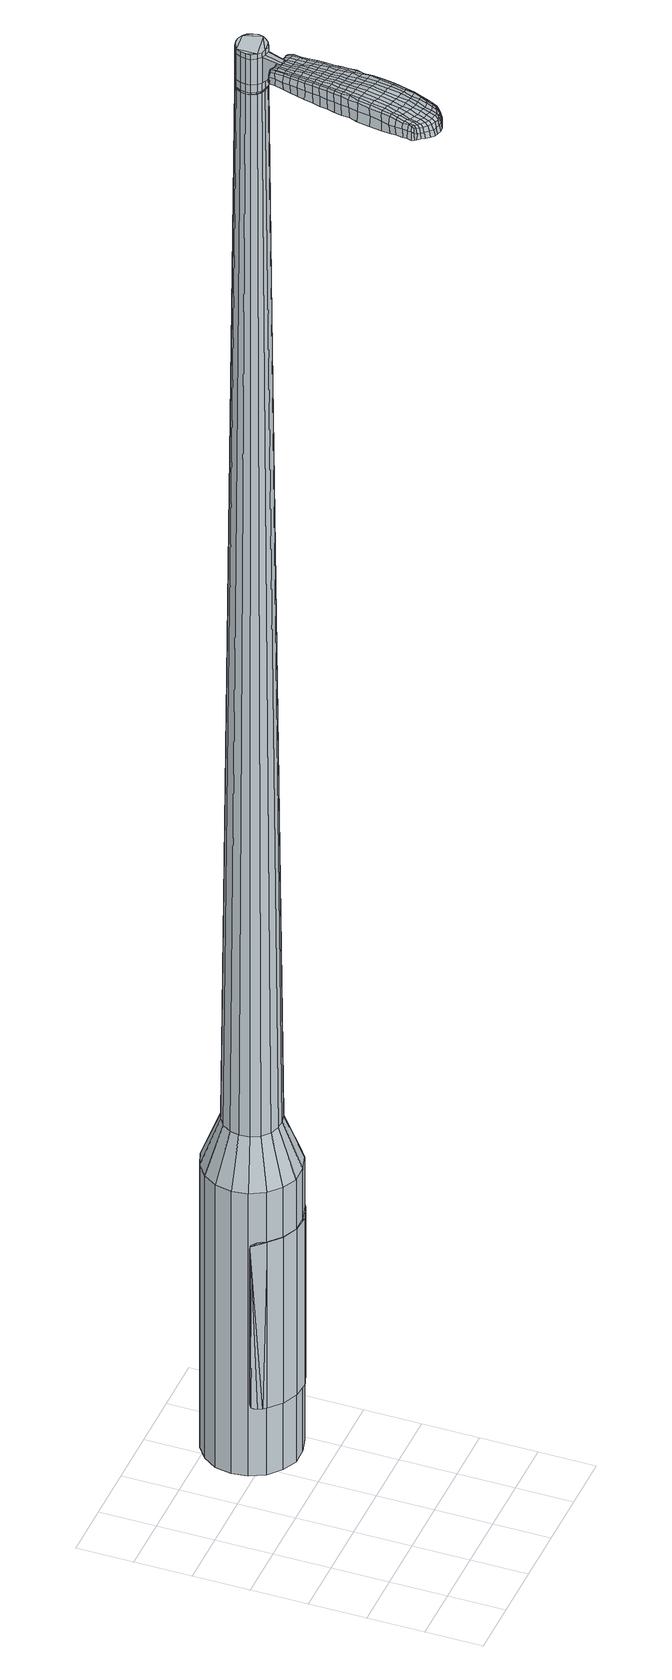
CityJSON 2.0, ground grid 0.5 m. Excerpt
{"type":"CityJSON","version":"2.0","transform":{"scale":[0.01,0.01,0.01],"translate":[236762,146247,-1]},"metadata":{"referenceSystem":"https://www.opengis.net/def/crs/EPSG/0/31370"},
"CityObjects":{
"object1":{"type":"GenericCityObject","attributes":{"cluster":609,"mean_distance_to_centroid":0.396,"new_centroid_x":236763.26,"new_centroid_y":146249.2,"mean_distance_to_camera":9.37,"H1":30.02,"H2":30.13,"Z_final":112.82,"cluster2":-1,"proj_x":236756.02,"proj_y":146247.6,"id_line":84737,"bearing_l":347.55,"distance":7.41,"orientation":"right","G_obj":257.55},"geometry":[{"type":"MultiSurface","lod":"2","boundaries":[[[0,1,2,3]],[[1,4,5,2]],[[4,6,7,5]],[[6,8,9,7]],[[8,10,11,9]],[[10,12,13,11]],[[12,14,15,13]],[[14,16,17,15]],[[16,18,19,17]],[[18,20,21,19]],[[20,22,23,21]],[[22,24,25,23]],[[24,26,27,25]],[[26,28,29,27]],[[28,30,31,29]],[[30,32,33,31]],[[32,34,35,33]],[[34,0,3,35]],[[36,37,38,39]],[[38,40,41,42]],[[41,43,42]],[[42,44,45,46]],[[45,47,46]],[[46,48,49,50]],[[49,51,50]],[[42,46,50,38]],[[50,52,39,38]],[[53,36,39]],[[2,5,7,35]],[[7,9,11,15]],[[11,13,15]],[[15,17,19,23]],[[19,21,23]],[[23,25,27,31]],[[27,29,31]],[[15,23,31,7]],[[31,33,35,7]],[[3,2,35]],[[1,0,54,55]],[[0,34,56,54]],[[34,32,57,56]],[[32,30,58,57]],[[30,28,59,58]],[[28,26,60,59]],[[26,24,61,60]],[[24,22,62,61]],[[22,20,63,62]],[[20,18,64,63]],[[18,16,65,64]],[[16,14,66,65]],[[14,12,67,66]],[[12,10,68,67]],[[10,8,69,68]],[[8,6,70,69]],[[6,4,71,70]],[[4,1,55,71]],[[55,54,72,73]],[[54,56,74,72]],[[56,57,75,74]],[[57,58,76,75]],[[58,59,77,76]],[[59,60,78,77]],[[60,61,79,78]],[[61,62,80,79]],[[62,63,81,80]],[[63,64,82,81]],[[64,65,83,82]],[[65,66,84,83]],[[66,67,85,84]],[[67,68,86,85]],[[68,69,87,86]],[[69,70,88,87]],[[70,71,89,88]],[[71,55,73,89]],[[90,91,92,93]],[[94,95,91,90]],[[96,97,95,94]],[[76,98,97,96]],[[99,100,98,76]],[[101,102,100,99]],[[79,103,102,101]],[[104,105,103,79]],[[106,107,105,104]],[[108,109,107,106]],[[110,111,109,108]],[[112,113,111,110]],[[114,115,113,112]],[[86,116,115,114]],[[87,117,116,86]],[[118,119,117,87]],[[120,121,119,118]],[[93,92,121,120]],[[122,123,124,125]],[[126,122,125,127]],[[128,126,127,129]],[[130,128,129,131]],[[132,130,131,133]],[[134,132,133,135]],[[136,134,135,137]],[[138,136,137,139]],[[140,138,139,141]],[[142,140,141,143]],[[144,142,143,145]],[[146,144,145,147]],[[148,146,147,149]],[[150,148,149,151]],[[152,150,151,153]],[[154,152,153,155]],[[73,72,90,93]],[[72,74,94,90]],[[74,75,96,94]],[[75,76,96]],[[77,99,76]],[[77,78,101,99]],[[78,79,101]],[[80,104,79]],[[80,81,106,104]],[[81,82,108,106]],[[82,83,110,108]],[[83,84,112,110]],[[84,85,114,112]],[[85,86,114]],[[88,118,87]],[[88,89,120,118]],[[89,73,93,120]],[[156,157,92,91]],[[157,158,121,92]],[[158,159,119,121]],[[159,117,119]],[[160,115,116]],[[160,161,113,115]],[[161,162,111,113]],[[162,163,109,111]],[[163,164,107,109]],[[164,165,105,107]],[[165,103,105]],[[166,102,103]],[[166,167,100,102]],[[167,98,100]],[[168,97,98]],[[168,169,95,97]],[[169,156,91,95]],[[39,52,154,170]],[[157,156,171,155]],[[53,39,170,123]],[[156,169,124,171]],[[36,53,123,122]],[[169,168,125,124]],[[37,36,122,126]],[[168,98,127,125]],[[38,37,126,128]],[[98,167,129,127]],[[40,38,128,130]],[[167,166,131,129]],[[41,40,130,132]],[[166,103,133,131]],[[43,41,132,134]],[[103,165,135,133]],[[42,43,134,136]],[[165,164,137,135]],[[44,42,136,138]],[[164,163,139,137]],[[45,44,138,140]],[[163,162,141,139]],[[47,45,140,142]],[[162,161,143,141]],[[46,47,142,144]],[[161,160,145,143]],[[48,46,144,146]],[[160,116,147,145]],[[49,48,146,148]],[[116,117,149,147]],[[51,49,148,150]],[[117,159,151,149]],[[50,51,150,152]],[[159,158,153,151]],[[52,50,152,154]],[[158,157,155,153]],[[154,155,172,173]],[[155,171,174,172]],[[171,124,175,174]],[[124,123,176,175]],[[123,170,177,176]],[[170,154,173,177]],[[178,179,180,181]],[[182,178,181,183]],[[178,182,184,185]],[[179,178,185,186]],[[187,188,189,190]],[[191,187,190,192]],[[187,191,193,194]],[[188,187,194,195]],[[196,197,198,199]],[[200,196,199,201]],[[196,200,202,203]],[[197,196,203,204]],[[205,206,207,208]],[[209,205,208,210]],[[205,209,211,212]],[[206,205,212,213]],[[214,215,216,217]],[[218,214,217,219]],[[214,218,220,221]],[[215,214,221,222]],[[223,224,225,226]],[[227,223,226,228]],[[223,227,229,230]],[[224,223,230,231]],[[232,233,234,235]],[[224,232,235,225]],[[232,224,231,236]],[[233,232,236,237]],[[238,239,240,241]],[[233,238,241,234]],[[238,233,237,242]],[[239,238,242,243]],[[244,182,183,245]],[[239,244,245,240]],[[244,239,243,246]],[[182,244,246,184]],[[247,248,249,250]],[[251,247,250,252]],[[247,251,253,254]],[[248,247,254,255]],[[256,257,258,259]],[[248,256,259,249]],[[256,248,255,260]],[[257,256,260,261]],[[262,263,264,265]],[[257,262,265,258]],[[262,257,261,266]],[[263,262,266,267]],[[268,269,270,271]],[[263,268,271,264]],[[268,263,267,272]],[[269,268,272,273]],[[274,179,186,275]],[[269,274,275,270]],[[274,269,273,276]],[[179,274,276,180]],[[277,278,279,280]],[[281,277,280,282]],[[277,281,283,284]],[[278,277,284,285]],[[286,287,288,289]],[[278,286,289,279]],[[286,278,285,290]],[[287,286,290,291]],[[292,293,294,295]],[[287,292,295,288]],[[292,287,291,296]],[[293,292,296,297]],[[298,191,192,299]],[[293,298,299,294]],[[298,293,297,300]],[[191,298,300,193]],[[301,302,303,304]],[[305,301,304,306]],[[301,305,307,308]],[[302,301,308,309]],[[310,311,312,313]],[[302,310,313,303]],[[310,302,309,314]],[[311,310,314,315]],[[316,317,318,319]],[[311,316,319,312]],[[316,311,315,320]],[[317,316,320,321]],[[322,323,324,325]],[[317,322,325,318]],[[322,317,321,326]],[[323,322,326,327]],[[328,188,195,329]],[[323,328,329,324]],[[328,323,327,330]],[[188,328,330,189]],[[331,217,216,332]],[[333,331,332,334]],[[331,333,335,336]],[[217,331,336,219]],[[337,333,334,338]],[[339,337,338,340]],[[337,339,341,342]],[[333,337,342,335]],[[343,339,340,344]],[[345,343,344,346]],[[343,345,347,348]],[[339,343,348,341]],[[349,345,346,350]],[[351,349,350,352]],[[349,351,353,354]],[[345,349,354,347]],[[355,351,352,356]],[[206,355,356,207]],[[355,206,213,357]],[[351,355,357,353]],[[358,359,204,203]],[[360,358,203,202]],[[358,360,361,362]],[[359,358,362,363]],[[364,365,363,362]],[[366,364,362,361]],[[364,366,367,368]],[[365,364,368,369]],[[370,371,369,368]],[[372,370,368,367]],[[370,372,373,374]],[[371,370,374,375]],[[376,377,375,374]],[[378,376,374,373]],[[376,378,211,209]],[[377,376,209,210]],[[379,380,381,382]],[[281,379,382,283]],[[379,281,282,383]],[[380,379,383,384]],[[385,200,201,386]],[[380,385,386,381]],[[385,380,384,387]],[[200,385,387,202]],[[388,389,390,391]],[[227,388,391,229]],[[388,227,228,392]],[[389,388,392,393]],[[394,395,396,397]],[[389,394,397,390]],[[394,389,393,398]],[[395,394,398,399]],[[400,197,204,401]],[[395,400,401,396]],[[400,395,399,402]],[[197,400,402,198]],[[403,404,405,406]],[[185,403,406,186]],[[403,185,184,407]],[[404,403,407,408]],[[409,410,411,412]],[[404,409,412,405]],[[409,404,408,413]],[[410,409,413,414]],[[415,208,207,416]],[[410,415,416,411]],[[415,410,414,417]],[[208,415,417,210]],[[418,419,420,421]],[[190,418,421,192]],[[418,190,189,422]],[[419,418,422,423]],[[424,212,211,425]],[[419,424,425,420]],[[424,419,423,426]],[[212,424,426,213]],[[427,428,429,430]],[[305,427,430,307]],[[427,305,306,431]],[[428,427,431,432]],[[433,218,219,434]],[[428,433,434,429]],[[433,428,432,435]],[[218,433,435,220]],[[436,437,438,439]],[[251,436,439,253]],[[436,251,252,440]],[[437,436,440,441]],[[442,443,444,445]],[[437,442,445,438]],[[442,437,441,446]],[[443,442,446,447]],[[448,215,222,449]],[[443,448,449,444]],[[448,443,447,450]],[[215,448,450,216]],[[451,452,441,440]],[[250,451,440,252]],[[451,250,249,453]],[[452,451,453,454]],[[455,456,447,446]],[[452,455,446,441]],[[455,452,454,457]],[[456,455,457,458]],[[459,332,216,450]],[[456,459,450,447]],[[459,456,458,460]],[[332,459,460,334]],[[461,462,463,464]],[[308,461,464,309]],[[461,308,307,430]],[[462,461,430,429]],[[465,336,335,466]],[[462,465,466,463]],[[465,462,429,434]],[[336,465,434,219]],[[467,468,454,453]],[[259,467,453,249]],[[467,259,258,469]],[[468,467,469,470]],[[471,472,458,457]],[[468,471,457,454]],[[471,468,470,473]],[[472,471,473,474]],[[475,338,334,460]],[[472,475,460,458]],[[475,472,474,476]],[[338,475,476,340]],[[477,478,479,480]],[[314,477,480,315]],[[477,314,309,464]],[[478,477,464,463]],[[481,342,341,482]],[[478,481,482,479]],[[481,478,463,466]],[[342,481,466,335]],[[483,484,470,469]],[[265,483,469,258]],[[483,265,264,485]],[[484,483,485,486]],[[487,488,474,473]],[[484,487,473,470]],[[487,484,486,489]],[[488,487,489,490]],[[491,344,340,476]],[[488,491,476,474]],[[491,488,490,492]],[[344,491,492,346]],[[493,494,495,496]],[[320,493,496,321]],[[493,320,315,480]],[[494,493,480,479]],[[497,348,347,498]],[[494,497,498,495]],[[497,494,479,482]],[[348,497,482,341]],[[499,500,486,485]],[[271,499,485,264]],[[499,271,270,501]],[[500,499,501,502]],[[503,504,490,489]],[[500,503,489,486]],[[503,500,502,505]],[[504,503,505,506]],[[507,350,346,492]],[[504,507,492,490]],[[507,504,506,508]],[[350,507,508,352]],[[509,510,511,512]],[[326,509,512,327]],[[509,326,321,496]],[[510,509,496,495]],[[513,354,353,514]],[[510,513,514,511]],[[513,510,495,498]],[[354,513,498,347]],[[515,516,502,501]],[[275,515,501,270]],[[515,275,186,406]],[[516,515,406,405]],[[517,518,506,505]],[[516,517,505,502]],[[517,516,405,412]],[[518,517,412,411]],[[519,356,352,508]],[[518,519,508,506]],[[519,518,411,416]],[[356,519,416,207]],[[520,521,423,422]],[[330,520,422,189]],[[520,330,327,512]],[[521,520,512,511]],[[522,357,213,426]],[[521,522,426,423]],[[522,521,511,514]],[[357,522,514,353]],[[523,524,384,383]],[[280,523,383,282]],[[523,280,279,525]],[[524,523,525,526]],[[527,360,202,387]],[[524,527,387,384]],[[527,524,526,528]],[[360,527,528,361]],[[529,530,531,532]],[[230,529,532,231]],[[529,230,229,391]],[[530,529,391,390]],[[533,534,535,536]],[[530,533,536,531]],[[533,530,390,397]],[[534,533,397,396]],[[537,359,363,538]],[[534,537,538,535]],[[537,534,396,401]],[[359,537,401,204]],[[539,540,526,525]],[[289,539,525,279]],[[539,289,288,541]],[[540,539,541,542]],[[543,366,361,528]],[[540,543,528,526]],[[543,540,542,544]],[[366,543,544,367]],[[545,546,547,548]],[[236,545,548,237]],[[545,236,231,532]],[[546,545,532,531]],[[549,550,551,552]],[[546,549,552,547]],[[549,546,531,536]],[[550,549,536,535]],[[553,365,369,554]],[[550,553,554,551]],[[553,550,535,538]],[[365,553,538,363]],[[555,556,542,541]],[[295,555,541,288]],[[555,295,294,557]],[[556,555,557,558]],[[559,372,367,544]],[[556,559,544,542]],[[559,556,558,560]],[[372,559,560,373]],[[561,562,563,564]],[[242,561,564,243]],[[561,242,237,548]],[[562,561,548,547]],[[565,566,567,568]],[[562,565,568,563]],[[565,562,547,552]],[[566,565,552,551]],[[569,371,375,570]],[[566,569,570,567]],[[569,566,551,554]],[[371,569,554,369]],[[571,572,558,557]],[[299,571,557,294]],[[571,299,192,421]],[[572,571,421,420]],[[573,378,373,560]],[[572,573,560,558]],[[573,572,420,425]],[[378,573,425,211]],[[574,575,408,407]],[[246,574,407,184]],[[574,246,243,564]],[[575,574,564,563]],[[576,577,414,413]],[[575,576,413,408]],[[576,575,563,568]],[[577,576,568,567]],[[578,377,210,417]],[[577,578,417,414]],[[578,577,567,570]],[[377,578,570,375]],[[579,580,581,582]],[[582,581,583,584]],[[585,583,581,586]],[[586,581,580,587]],[[588,589,590,591]],[[591,590,592,593]],[[594,592,590,595]],[[595,590,589,596]],[[597,598,599,600]],[[600,599,601,602]],[[603,601,599,604]],[[604,599,598,605]],[[606,607,608,609]],[[609,608,610,611]],[[612,610,608,613]],[[613,608,607,614]],[[615,616,617,618]],[[618,617,619,620]],[[621,619,617,622]],[[622,617,616,623]],[[624,625,626,627]],[[627,626,628,629]],[[630,628,626,631]],[[631,626,625,632]],[[633,634,635,636]],[[636,635,625,624]],[[632,625,635,637]],[[637,635,634,638]],[[639,640,641,642]],[[642,641,634,633]],[[638,634,641,643]],[[643,641,640,644]],[[584,583,645,646]],[[646,645,640,639]],[[644,640,645,647]],[[647,645,583,585]],[[648,649,650,651]],[[651,650,652,653]],[[654,652,650,655]],[[655,650,649,656]],[[657,658,659,660]],[[660,659,649,648]],[[656,649,659,661]],[[661,659,658,662]],[[663,664,665,666]],[[666,665,658,657]],[[662,658,665,667]],[[667,665,664,668]],[[669,670,671,672]],[[672,671,664,663]],[[668,664,671,673]],[[673,671,670,674]],[[587,580,675,676]],[[676,675,670,669]],[[674,670,675,677]],[[677,675,580,579]],[[678,679,680,681]],[[681,680,682,683]],[[684,682,680,685]],[[685,680,679,686]],[[687,688,689,690]],[[690,689,679,678]],[[686,679,689,691]],[[691,689,688,692]],[[693,694,695,696]],[[696,695,688,687]],[[692,688,695,697]],[[697,695,694,698]],[[593,592,699,700]],[[700,699,694,693]],[[698,694,699,701]],[[701,699,592,594]],[[702,703,704,705]],[[705,704,706,707]],[[708,706,704,709]],[[709,704,703,710]],[[711,712,713,714]],[[714,713,703,702]],[[710,703,713,715]],[[715,713,712,716]],[[717,718,719,720]],[[720,719,712,711]],[[716,712,719,721]],[[721,719,718,722]],[[723,724,725,726]],[[726,725,718,717]],[[722,718,725,727]],[[727,725,724,728]],[[596,589,729,730]],[[730,729,724,723]],[[728,724,729,731]],[[731,729,589,588]],[[615,618,732,733]],[[733,732,734,735]],[[736,734,732,737]],[[737,732,618,620]],[[735,734,738,739]],[[739,738,740,741]],[[742,740,738,743]],[[743,738,734,736]],[[741,740,744,745]],[[745,744,746,747]],[[748,746,744,749]],[[749,744,740,742]],[[747,746,750,751]],[[751,750,752,753]],[[754,752,750,755]],[[755,750,746,748]],[[753,752,756,757]],[[757,756,607,606]],[[614,607,756,758]],[[758,756,752,754]],[[605,759,760,604]],[[604,760,761,603]],[[762,761,760,763]],[[763,760,759,764]],[[764,765,766,763]],[[763,766,767,762]],[[768,767,766,769]],[[769,766,765,770]],[[770,771,772,769]],[[769,772,773,768]],[[774,773,772,775]],[[775,772,771,776]],[[776,777,778,775]],[[775,778,779,774]],[[612,779,778,610]],[[610,778,777,611]],[[780,781,782,783]],[[783,782,682,684]],[[683,682,782,784]],[[784,782,781,785]],[[602,601,786,787]],[[787,786,781,780]],[[785,781,786,788]],[[788,786,601,603]],[[789,790,791,792]],[[792,791,628,630]],[[629,628,791,793]],[[793,791,790,794]],[[795,796,797,798]],[[798,797,790,789]],[[794,790,797,799]],[[799,797,796,800]],[[605,598,801,802]],[[802,801,796,795]],[[800,796,801,803]],[[803,801,598,597]],[[804,805,806,807]],[[807,806,586,587]],[[585,586,806,808]],[[808,806,805,809]],[[810,811,812,813]],[[813,812,805,804]],[[809,805,812,814]],[[814,812,811,815]],[[606,609,816,817]],[[817,816,811,810]],[[815,811,816,818]],[[818,816,609,611]],[[819,820,821,822]],[[822,821,591,593]],[[588,591,821,823]],[[823,821,820,824]],[[612,613,825,826]],[[826,825,820,819]],[[824,820,825,827]],[[827,825,613,614]],[[828,829,830,831]],[[831,830,706,708]],[[707,706,830,832]],[[832,830,829,833]],[[620,619,834,835]],[[835,834,829,828]],[[833,829,834,836]],[[836,834,619,621]],[[837,838,839,654]],[[839,652,654]],[[653,652,839,840]],[[839,838,840]],[[841,842,843,844]],[[844,843,838,837]],[[840,838,843,845]],[[845,843,842,846]],[[623,616,847,848]],[[848,847,842,841]],[[846,842,847,849]],[[849,847,616,615]],[[850,851,840]],[[840,851,651,653]],[[648,651,851,852]],[[852,851,850,853]],[[846,854,855,845]],[[845,855,850,840]],[[853,850,855,856]],[[856,855,854,857]],[[615,733,858,849]],[[849,858,854,846]],[[857,854,858,859]],[[859,858,733,735]],[[860,861,862,863]],[[863,862,709,710]],[[708,709,862,831]],[[831,862,861,828]],[[736,737,864,865]],[[865,864,861,860]],[[828,861,864,835]],[[835,864,737,620]],[[853,866,867,852]],[[852,867,660,648]],[[657,660,867,868]],[[868,867,866,869]],[[857,870,871,856]],[[856,871,866,853]],[[869,866,871,872]],[[872,871,870,873]],[[735,739,874,859]],[[859,874,870,857]],[[873,870,874,875]],[[875,874,739,741]],[[876,877,878,879]],[[879,878,715,716]],[[710,715,878,863]],[[863,878,877,860]],[[742,743,880,881]],[[881,880,877,876]],[[860,877,880,865]],[[865,880,743,736]],[[869,882,883,868]],[[868,883,666,657]],[[663,666,883,884]],[[884,883,882,885]],[[873,886,887,872]],[[872,887,882,869]],[[885,882,887,888]],[[888,887,886,889]],[[741,745,890,875]],[[875,890,886,873]],[[889,886,890,891]],[[891,890,745,747]],[[892,893,894,895]],[[895,894,721,722]],[[716,721,894,879]],[[879,894,893,876]],[[748,749,896,897]],[[897,896,893,892]],[[876,893,896,881]],[[881,896,749,742]],[[885,898,899,884]],[[884,899,672,663]],[[669,672,899,900]],[[900,899,898,901]],[[889,902,903,888]],[[888,903,898,885]],[[901,898,903,904]],[[904,903,902,905]],[[747,751,906,891]],[[891,906,902,889]],[[905,902,906,907]],[[907,906,751,753]],[[908,909,910,911]],[[911,910,727,728]],[[722,727,910,895]],[[895,910,909,892]],[[754,755,912,913]],[[913,912,909,908]],[[892,909,912,897]],[[897,912,755,748]],[[901,914,915,900]],[[900,915,676,669]],[[587,676,915,807]],[[807,915,914,804]],[[905,916,917,904]],[[904,917,914,901]],[[804,914,917,813]],[[813,917,916,810]],[[753,757,918,907]],[[907,918,916,905]],[[810,916,918,817]],[[817,918,757,606]],[[824,919,920,823]],[[823,920,731,588]],[[728,731,920,911]],[[911,920,919,908]],[[614,758,921,827]],[[827,921,919,824]],[[908,919,921,913]],[[913,921,758,754]],[[785,922,923,784]],[[784,923,681,683]],[[678,681,923,924]],[[924,923,922,925]],[[603,761,926,788]],[[788,926,922,785]],[[925,922,926,927]],[[927,926,761,762]],[[928,929,930,931]],[[931,930,631,632]],[[630,631,930,792]],[[792,930,929,789]],[[932,933,934,935]],[[935,934,929,928]],[[789,929,934,798]],[[798,934,933,795]],[[764,759,936,937]],[[937,936,933,932]],[[795,933,936,802]],[[802,936,759,605]],[[925,938,939,924]],[[924,939,690,678]],[[687,690,939,940]],[[940,939,938,941]],[[762,767,942,927]],[[927,942,938,925]],[[941,938,942,943]],[[943,942,767,768]],[[944,945,946,947]],[[947,946,637,638]],[[632,637,946,931]],[[931,946,945,928]],[[948,949,950,951]],[[951,950,945,944]],[[928,945,950,935]],[[935,950,949,932]],[[770,765,952,953]],[[953,952,949,948]],[[932,949,952,937]],[[937,952,765,764]],[[941,954,955,940]],[[940,955,696,687]],[[693,696,955,956]],[[956,955,954,957]],[[768,773,958,943]],[[943,958,954,941]],[[957,954,958,959]],[[959,958,773,774]],[[960,961,962,963]],[[963,962,643,644]],[[638,643,962,947]],[[947,962,961,944]],[[964,965,966,967]],[[967,966,961,960]],[[944,961,966,951]],[[951,966,965,948]],[[776,771,968,969]],[[969,968,965,964]],[[948,965,968,953]],[[953,968,771,770]],[[957,970,971,956]],[[956,971,700,693]],[[593,700,971,822]],[[822,971,970,819]],[[774,779,972,959]],[[959,972,970,957]],[[819,970,972,826]],[[826,972,779,612]],[[809,973,974,808]],[[808,974,647,585]],[[644,647,974,963]],[[963,974,973,960]],[[815,975,976,814]],[[814,976,973,809]],[[960,973,976,967]],[[967,976,975,964]],[[611,777,977,818]],[[818,977,975,815]],[[964,975,977,969]],[[969,977,777,776]],[[579,582,181,180]],[[582,584,183,181]],[[594,595,194,193]],[[595,596,195,194]],[[597,600,199,198]],[[600,602,201,199]],[[621,622,221,220]],[[622,623,222,221]],[[624,627,226,225]],[[627,629,228,226]],[[633,636,235,234]],[[636,624,225,235]],[[639,642,241,240]],[[642,633,234,241]],[[584,646,245,183]],[[646,639,240,245]],[[654,655,254,253]],[[655,656,255,254]],[[656,661,260,255]],[[661,662,261,260]],[[662,667,266,261]],[[667,668,267,266]],[[668,673,272,267]],[[673,674,273,272]],[[674,677,276,273]],[[677,579,180,276]],[[684,685,284,283]],[[685,686,285,284]],[[686,691,290,285]],[[691,692,291,290]],[[692,697,296,291]],[[697,698,297,296]],[[698,701,300,297]],[[701,594,193,300]],[[702,705,304,303]],[[705,707,306,304]],[[711,714,313,312]],[[714,702,303,313]],[[717,720,319,318]],[[720,711,312,319]],[[723,726,325,324]],[[726,717,318,325]],[[596,730,329,195]],[[730,723,324,329]],[[780,783,382,381]],[[783,684,283,382]],[[602,787,386,201]],[[787,780,381,386]],[[629,793,392,228]],[[793,794,393,392]],[[794,799,398,393]],[[799,800,399,398]],[[800,803,402,399]],[[803,597,198,402]],[[707,832,431,306]],[[832,833,432,431]],[[833,836,435,432]],[[836,621,220,435]],[[837,654,439,438]],[[654,253,439]],[[841,844,445,444]],[[844,837,438,445]],[[623,848,449,222]],[[848,841,444,449]],[[978,979,980,981]],[[982,983,981,980]],[[984,985,986,987]],[[988,989,990,991]],[[979,992,993,980]],[[994,982,980,993]],[[995,984,987,996]],[[997,998,989,988]],[[992,999,1000,993]],[[1000,1001,994,993]],[[1002,995,996,1003]],[[1004,998,997,1005]],[[999,1006,1007,1000]],[[1007,1008,1001,1000]],[[1009,1002,1003,1010]],[[1011,1004,1005,1012]],[[1013,1014,1015,1016]],[[1017,1018,1014,1013]],[[1017,1019,1020,1018]],[[1019,1021,1022,1020]],[[1023,1024,1025,1026]],[[1027,1028,1024,1023]],[[1029,1030,1028,1027]],[[1031,1032,1030,1029]],[[1026,1015,1014,1023]],[[1023,1014,1018,1027]],[[1018,1020,1029,1027]],[[1020,1022,1031,1029]],[[987,986,983,982]],[[996,987,982,994]],[[1001,1003,996,994]],[[1008,1010,1003,1001]],[[988,991,985,984]],[[997,988,984,995]],[[1005,997,995,1002]],[[1012,1005,1002,1009]],[[989,1013,1016,990]],[[998,1017,1013,989]],[[1019,1017,998,1004]],[[1021,1019,1004,1011]],[[1033,1034,1035,1036]],[[1035,1037,1038,1039]],[[1035,1039,1040,1041]],[[1035,1041,1036]],[[1042,1033,1036,1043]],[[1044,1043,1036,1045]],[[1046,1045,1036]],[[1047,1035,1034,1048]],[[1049,1047,1048,1050]],[[1051,1049,1050,1052]],[[1053,1051,1052,1054]],[[1055,1053,1054,1056]],[[1056,1057,1058,1059]],[[1056,1059,1060,1061]],[[1056,1061,1062,1063]],[[1062,1064,1065,1066]],[[1062,1066,1067,1068]],[[1062,1068,1063]],[[1056,1063,1055]],[[1069,1070,1034,1033]],[[1071,1072,1037,1035]],[[1073,1074,1046,1036]],[[1070,1075,1048,1034]],[[1076,1071,1035,1047]],[[1075,1077,1050,1048]],[[1078,1076,1047,1049]],[[1077,1079,1052,1050]],[[1080,1078,1049,1051]],[[1079,1081,1054,1052]],[[1082,1080,1051,1053]],[[1081,1083,1056,1054]],[[1084,1082,1053,1055]],[[1083,1085,1057,1056]],[[1086,1087,1064,1062]],[[1088,1084,1055,1063]],[[1058,1057,1085,1089]],[[1059,1058,1089,1090]],[[1060,1059,1090,1091]],[[1061,1060,1091,1092]],[[1062,1061,1092,1086]],[[1093,1069,1033,1042]],[[1094,1093,1042,1043]],[[1095,1094,1043,1044]],[[1096,1095,1044,1045]],[[1074,1096,1045,1046]],[[1038,1037,1072,1097]],[[1065,1064,1087,1098]],[[1039,1038,1097,1099]],[[1040,1039,1099,1100]],[[1041,1040,1100,1101]],[[1036,1041,1101,1073]],[[1066,1065,1098,1102]],[[1067,1066,1102,1103]],[[1068,1067,1103,1104]],[[1063,1068,1104,1088]]]}]}
},
"vertices":[
[118,176,384],[105,182,384],[105,182,96],[118,176,96],[94,192,384],[94,192,96],[87,205,384],[87,205,96],[85,219,384],[85,219,96],[88,234,384],[88,234,96],[96,246,384],[96,246,96],[108,255,384],[108,255,96],[122,260,384],[122,260,96],[136,259,384],[136,259,96],[150,253,384],[150,253,96],[161,243,384],[161,243,96],[168,230,384],[168,230,96],[170,216,384],[170,216,96],[166,202,384],[166,202,96],[159,189,384],[159,189,96],[147,180,384],[147,180,96],[133,176,384],[133,176,96],[134,206,1524],[137,209,1524],[140,213,1524],[124,205,1524],[141,217,1524],[140,222,1524],[135,229,1524],[138,226,1524],[130,231,1524],[126,231,1524],[117,227,1524],[121,230,1524],[115,223,1524],[114,218,1524],[117,209,1524],[114,214,1524],[120,206,1524],[129,204,1524],[122,193,429],[114,196,429],[131,193,429],[139,195,429],[146,201,429],[151,208,429],[152,217,429],[151,225,429],[147,233,429],[141,239,429],[133,242,429],[124,243,429],[116,240,429],[109,235,429],[104,227,429],[102,219,429],[103,210,429],[107,202,429],[124,205,1483],[120,206,1483],[129,204,1483],[134,206,1483],[137,209,1483],[140,213,1483],[141,217,1483],[140,222,1483],[138,226,1483],[135,229,1483],[130,231,1483],[126,231,1483],[121,230,1483],[117,227,1483],[115,223,1483],[114,218,1483],[114,214,1483],[117,209,1483],[125,205,1483],[125,205,1485],[120,207,1485],[120,207,1483],[129,205,1483],[129,205,1485],[133,206,1483],[133,206,1485],[137,209,1485],[139,213,1483],[139,213,1485],[140,217,1483],[140,217,1485],[140,222,1485],[137,226,1483],[137,226,1485],[134,229,1483],[134,229,1485],[130,230,1483],[130,230,1485],[126,230,1483],[126,230,1485],[121,229,1483],[121,229,1485],[118,226,1483],[118,226,1485],[115,223,1485],[114,218,1485],[115,214,1483],[115,214,1485],[117,210,1483],[117,210,1485],[134,206,1519],[129,204,1519],[129,204,1493],[134,206,1493],[137,209,1519],[137,209,1493],[140,213,1519],[140,213,1493],[141,217,1519],[141,217,1493],[140,222,1519],[140,222,1493],[138,226,1519],[138,226,1493],[135,229,1519],[135,229,1493],[130,231,1519],[130,231,1493],[126,231,1519],[126,231,1493],[121,230,1519],[121,230,1493],[117,227,1519],[117,227,1493],[115,223,1519],[115,223,1493],[114,218,1519],[114,218,1493],[114,214,1519],[114,214,1493],[117,209,1519],[117,209,1493],[120,206,1519],[120,206,1493],[124,205,1485],[120,206,1485],[117,209,1485],[114,214,1485],[117,227,1485],[121,230,1485],[126,231,1485],[130,231,1485],[135,229,1485],[138,226,1485],[141,217,1485],[140,213,1485],[134,206,1485],[129,204,1485],[124,205,1519],[124,205,1493],[117,187,1513],[117,187,1518],[120,186,1513],[124,186,1513],[124,186,1518],[120,186,1518],[85,118,1519],[87,125,1518],[85,124,1509],[84,117,1510],[83,110,1519],[81,109,1510],[85,110,1526],[87,119,1525],[89,126,1525],[123,110,1519],[124,117,1518],[123,118,1525],[122,111,1525],[121,101,1519],[120,102,1526],[122,100,1510],[124,108,1510],[125,115,1509],[90,42,1519],[86,43,1519],[86,42,1513],[90,41,1513],[94,42,1519],[94,41,1513],[94,44,1524],[90,43,1524],[87,44,1524],[106,114,1530],[107,121,1529],[104,122,1529],[103,115,1530],[104,105,1531],[101,106,1531],[108,104,1530],[109,113,1530],[111,121,1529],[123,193,1512],[120,194,1512],[120,192,1517],[123,192,1517],[126,192,1512],[126,191,1517],[126,191,1506],[123,192,1506],[120,193,1506],[74,60,1519],[74,63,1519],[73,63,1512],[72,59,1512],[74,58,1518],[73,57,1512],[75,58,1522],[75,60,1523],[76,63,1524],[75,68,1519],[75,74,1519],[74,73,1512],[73,67,1512],[76,68,1524],[77,74,1525],[76,80,1519],[78,87,1519],[76,86,1511],[75,79,1511],[78,80,1526],[80,88,1526],[81,98,1519],[79,98,1510],[82,99,1526],[105,189,1513],[103,182,1513],[105,182,1518],[107,190,1517],[107,195,1512],[108,194,1516],[106,194,1506],[104,189,1507],[102,181,1507],[101,175,1514],[99,168,1515],[101,168,1520],[103,175,1519],[100,174,1507],[98,167,1507],[97,160,1515],[95,153,1516],[97,154,1522],[99,161,1521],[95,160,1508],[93,152,1508],[93,146,1517],[91,139,1517],[93,140,1524],[95,147,1523],[91,145,1508],[89,138,1509],[89,132,1518],[91,133,1524],[87,131,1509],[109,52,1519],[110,55,1519],[109,55,1524],[107,52,1523],[107,49,1518],[107,50,1522],[109,48,1512],[110,50,1512],[111,53,1512],[111,59,1519],[113,65,1519],[112,66,1525],[110,60,1524],[112,58,1512],[114,63,1512],[115,71,1519],[116,78,1519],[115,79,1526],[113,72,1526],[116,69,1511],[118,77,1511],[119,90,1519],[118,91,1526],[120,88,1510],[135,183,1513],[134,175,1513],[135,174,1507],[136,181,1507],[135,188,1512],[136,187,1506],[135,187,1516],[134,183,1517],[133,176,1518],[133,168,1514],[131,160,1515],[132,159,1507],[133,166,1507],[131,169,1519],[130,161,1520],[130,153,1515],[129,145,1516],[130,144,1508],[131,151,1508],[129,154,1521],[128,147,1522],[128,138,1517],[127,131,1517],[128,129,1509],[129,137,1508],[127,139,1523],[125,132,1524],[125,124,1518],[127,122,1509],[124,125,1524],[122,187,1519],[119,187,1519],[120,179,1520],[117,180,1520],[123,179,1520],[124,186,1519],[118,172,1522],[116,173,1522],[117,165,1523],[114,165,1523],[120,164,1523],[121,171,1521],[115,157,1524],[112,158,1524],[114,150,1525],[111,151,1525],[117,149,1525],[118,157,1524],[112,143,1526],[109,144,1526],[111,136,1527],[108,136,1527],[114,135,1527],[115,142,1526],[109,129,1528],[106,129,1528],[112,128,1528],[91,46,1527],[87,47,1527],[95,46,1526],[96,51,1527],[92,51,1528],[88,52,1528],[93,57,1529],[90,58,1529],[97,57,1528],[99,64,1530],[95,64,1530],[91,65,1530],[97,71,1531],[93,72,1531],[101,71,1530],[103,80,1531],[98,80,1531],[95,81,1531],[101,93,1531],[98,93,1531],[105,92,1531],[106,47,1518],[103,46,1519],[104,45,1513],[107,46,1513],[106,49,1523],[103,47,1523],[99,44,1519],[99,43,1513],[99,45,1524],[74,55,1518],[76,53,1518],[76,54,1523],[75,56,1523],[73,55,1513],[75,52,1513],[77,50,1519],[80,47,1519],[80,48,1524],[78,51,1523],[77,49,1513],[80,46,1513],[83,44,1519],[83,46,1524],[83,43,1513],[89,119,1528],[90,118,1528],[92,125,1528],[90,126,1527],[86,110,1528],[88,110,1529],[93,117,1529],[96,116,1530],[98,124,1529],[95,124,1528],[91,109,1529],[94,108,1530],[99,116,1530],[101,123,1529],[97,107,1531],[120,111,1528],[118,112,1529],[116,103,1529],[119,103,1528],[121,119,1527],[119,119,1528],[114,113,1529],[112,104,1530],[115,120,1528],[135,190,1512],[133,191,1512],[132,190,1517],[134,189,1517],[135,189,1506],[133,190,1506],[130,191,1512],[129,190,1517],[130,191,1506],[109,196,1512],[110,196,1512],[109,195,1506],[108,196,1506],[109,195,1517],[111,195,1517],[113,195,1512],[115,195,1512],[115,194,1506],[112,195,1506],[113,194,1517],[115,193,1517],[118,194,1512],[117,193,1506],[118,193,1517],[108,190,1519],[109,189,1519],[106,182,1520],[107,182,1520],[112,189,1519],[114,188,1519],[110,182,1520],[112,181,1520],[117,188,1519],[115,180,1520],[133,184,1519],[131,184,1519],[130,177,1520],[131,177,1520],[128,185,1519],[126,178,1520],[104,175,1521],[106,175,1521],[102,168,1522],[104,168,1522],[108,174,1521],[111,174,1521],[106,167,1522],[109,167,1523],[113,173,1522],[111,166,1523],[130,169,1521],[128,170,1521],[127,162,1522],[129,162,1522],[125,170,1521],[124,163,1522],[100,161,1523],[102,160,1523],[98,154,1524],[100,153,1524],[104,160,1523],[107,159,1524],[102,153,1525],[105,152,1525],[110,159,1524],[108,151,1525],[128,155,1523],[126,155,1523],[124,148,1524],[126,147,1524],[122,156,1524],[121,149,1525],[96,147,1525],[98,146,1525],[94,140,1526],[96,139,1526],[100,146,1526],[103,145,1526],[99,138,1527],[102,138,1527],[106,144,1526],[105,137,1527],[125,140,1525],[123,140,1525],[122,133,1526],[124,133,1526],[119,141,1526],[118,134,1527],[92,133,1527],[94,132,1527],[97,131,1527],[100,131,1528],[103,130,1528],[123,126,1527],[120,126,1527],[117,127,1528],[106,51,1525],[104,50,1525],[107,55,1526],[105,53,1526],[100,48,1526],[101,52,1527],[76,59,1525],[77,56,1525],[78,60,1526],[76,62,1525],[79,54,1525],[81,51,1526],[82,55,1527],[79,57,1526],[84,49,1526],[85,53,1527],[109,60,1526],[106,59,1527],[110,65,1527],[108,65,1528],[102,57,1528],[104,64,1529],[77,67,1526],[78,65,1527],[80,72,1528],[78,73,1527],[80,63,1527],[83,61,1528],[85,68,1529],[82,70,1528],[86,59,1528],[88,66,1530],[112,72,1528],[110,71,1529],[114,80,1528],[111,79,1529],[105,71,1529],[107,79,1530],[79,79,1528],[81,78,1528],[83,86,1529],[81,87,1528],[83,76,1529],[86,75,1530],[88,83,1530],[85,85,1530],[89,73,1530],[91,82,1531],[116,91,1529],[114,91,1529],[110,91,1530],[84,99,1528],[85,98,1529],[88,97,1530],[91,95,1530],[94,94,1531],[87,124,1509],[89,124,1518],[87,118,1518],[85,117,1509],[85,109,1519],[83,108,1510],[87,110,1525],[89,118,1525],[91,125,1525],[121,118,1525],[122,117,1518],[121,110,1518],[120,111,1525],[119,101,1519],[118,103,1525],[121,100,1510],[122,108,1509],[123,115,1509],[87,44,1513],[87,45,1519],[90,44,1519],[90,43,1513],[94,44,1519],[94,43,1513],[94,46,1524],[91,45,1524],[87,46,1524],[104,122,1528],[107,121,1528],[106,114,1529],[103,114,1529],[104,105,1529],[101,106,1529],[107,104,1529],[109,113,1529],[111,120,1528],[120,190,1516],[120,191,1512],[123,191,1512],[122,190,1516],[125,190,1512],[125,189,1516],[126,189,1506],[122,190,1506],[120,191,1506],[75,63,1512],[76,63,1519],[76,60,1518],[74,60,1512],[76,58,1518],[74,57,1512],[77,58,1522],[77,60,1523],[77,63,1523],[76,73,1512],[77,73,1519],[77,68,1519],[75,67,1512],[78,68,1524],[79,74,1525],[78,86,1511],[80,87,1519],[78,79,1519],[77,78,1511],[80,80,1525],[81,87,1526],[82,98,1519],[81,97,1510],[84,99,1526],[106,182,1518],[105,181,1513],[107,189,1513],[108,189,1517],[109,193,1512],[109,192,1515],[108,193,1506],[106,188,1506],[104,181,1507],[102,167,1520],[101,167,1514],[103,174,1514],[104,175,1519],[102,173,1507],[99,166,1507],[98,153,1522],[97,153,1516],[99,160,1515],[100,160,1521],[97,159,1508],[95,152,1508],[94,139,1523],[93,138,1517],[95,145,1516],[96,146,1522],[93,145,1508],[91,138,1508],[91,131,1517],[93,132,1524],[89,130,1509],[107,56,1523],[108,55,1519],[107,52,1518],[106,53,1523],[106,51,1518],[105,51,1522],[107,49,1512],[108,51,1512],[109,54,1512],[110,66,1525],[111,65,1519],[109,60,1519],[108,61,1524],[110,59,1512],[112,64,1512],[113,80,1526],[114,79,1519],[113,71,1519],[111,72,1525],[114,70,1511],[116,77,1511],[117,90,1519],[116,91,1526],[118,88,1510],[133,174,1507],[132,175,1513],[133,183,1513],[134,182,1506],[133,188,1512],[134,187,1506],[133,187,1515],[132,183,1517],[131,176,1518],[130,159,1507],[129,160,1514],[131,168,1514],[132,167,1507],[130,169,1519],[128,161,1520],[128,144,1508],[127,146,1516],[128,153,1515],[129,152,1508],[127,154,1521],[126,147,1522],[126,130,1508],[125,131,1517],[126,138,1516],[127,137,1508],[125,140,1522],[123,132,1523],[123,124,1517],[125,122,1509],[122,125,1524],[121,186,1518],[119,186,1518],[120,179,1519],[117,179,1519],[123,178,1519],[124,185,1518],[118,171,1520],[116,172,1520],[117,164,1521],[114,165,1521],[120,163,1521],[121,171,1520],[115,157,1523],[112,157,1523],[113,150,1524],[111,150,1524],[117,149,1524],[118,156,1523],[112,142,1525],[109,143,1525],[110,135,1526],[107,136,1526],[114,134,1526],[115,142,1525],[109,128,1527],[106,129,1527],[112,127,1527],[88,48,1526],[91,48,1526],[95,48,1525],[96,51,1526],[92,51,1526],[89,52,1526],[90,58,1528],[93,58,1528],[97,57,1527],[99,64,1528],[95,65,1529],[92,65,1529],[93,72,1530],[96,71,1530],[100,71,1529],[102,80,1530],[98,80,1530],[95,81,1530],[98,93,1530],[101,93,1530],[105,92,1530],[103,47,1513],[103,48,1518],[105,49,1518],[106,48,1512],[104,51,1523],[102,49,1523],[98,46,1519],[99,45,1513],[98,47,1523],[78,55,1523],[77,54,1518],[76,56,1518],[77,57,1523],[75,56,1512],[76,53,1512],[82,50,1523],[81,48,1519],[79,51,1519],[80,52,1523],[78,50,1513],[81,48,1513],[84,46,1519],[84,48,1524],[84,45,1513],[93,125,1527],[91,118,1527],[90,118,1527],[92,125,1526],[88,110,1527],[89,109,1528],[98,123,1528],[97,116,1528],[94,117,1528],[95,124,1527],[91,108,1528],[94,107,1529],[100,115,1529],[101,122,1528],[97,107,1529],[116,103,1528],[117,112,1527],[119,112,1527],[117,103,1527],[120,118,1526],[119,119,1527],[113,112,1528],[112,104,1528],[115,119,1527],[132,188,1516],[132,189,1512],[133,189,1512],[133,188,1516],[134,188,1506],[133,188,1506],[129,189,1512],[128,188,1516],[129,188,1506],[109,193,1506],[110,194,1512],[109,194,1512],[110,193,1516],[114,192,1506],[115,193,1512],[112,193,1512],[111,192,1506],[112,192,1516],[115,192,1516],[117,192,1512],[117,191,1506],[117,191,1516],[109,188,1518],[109,189,1518],[107,182,1519],[108,181,1519],[114,187,1518],[111,188,1518],[110,181,1519],[112,180,1519],[116,187,1518],[115,180,1519],[129,177,1519],[131,183,1518],[132,183,1518],[130,176,1519],[127,184,1518],[126,177,1519],[106,174,1520],[105,174,1520],[103,167,1521],[104,167,1521],[111,173,1520],[108,174,1520],[106,167,1521],[109,166,1521],[113,173,1520],[111,165,1521],[127,162,1521],[128,169,1520],[129,169,1520],[128,162,1521],[125,170,1520],[123,163,1521],[102,160,1522],[101,160,1522],[99,153,1523],[100,153,1523],[107,159,1522],[104,159,1522],[102,152,1523],[105,152,1524],[110,158,1523],[108,151,1524],[124,147,1523],[125,155,1522],[126,154,1522],[125,147,1523],[122,155,1522],[120,148,1523],[98,146,1524],[97,146,1524],[95,139,1525],[96,139,1525],[103,144,1525],[101,145,1524],[99,138,1525],[102,137,1526],[106,144,1525],[105,137,1526],[121,133,1525],[123,140,1524],[124,140,1524],[123,133,1525],[119,141,1524],[118,134,1525],[95,132,1526],[94,132,1526],[100,130,1527],[97,131,1526],[103,129,1527],[120,126,1526],[121,126,1526],[116,126,1526],[103,51,1524],[105,52,1524],[106,56,1525],[104,54,1525],[99,49,1525],[100,53,1525],[79,61,1525],[78,57,1524],[78,59,1524],[78,62,1525],[83,56,1526],[82,52,1525],[80,54,1524],[80,58,1525],[85,50,1525],[86,54,1526],[106,59,1526],[107,60,1526],[109,66,1526],[107,65,1527],[102,58,1526],[103,65,1527],[81,72,1527],[79,66,1526],[79,67,1526],[80,73,1526],[85,68,1528],[84,61,1527],[81,64,1526],[83,70,1527],[87,60,1527],[88,67,1528],[109,72,1527],[111,72,1527],[112,80,1527],[111,80,1528],[105,71,1528],[107,80,1529],[83,86,1528],[82,78,1527],[81,79,1527],[82,87,1527],[89,83,1529],[87,75,1529],[84,76,1528],[86,85,1528],[90,73,1529],[92,82,1530],[113,91,1528],[115,91,1528],[109,92,1529],[86,98,1528],[85,98,1528],[92,95,1529],[89,96,1529],[95,94,1530],[108,193,1508],[114,192,1508],[106,160,1509],[98,162,1509],[101,139,1510],[92,141,1510],[92,101,1512],[83,103,1512],[86,120,1511],[96,118,1511],[88,83,1513],[85,70,1514],[77,72,1514],[79,85,1513],[121,190,1508],[114,159,1509],[109,137,1510],[101,99,1512],[105,116,1511],[97,81,1513],[94,68,1514],[128,189,1508],[122,157,1509],[118,136,1510],[110,97,1512],[114,114,1511],[103,66,1514],[106,79,1513],[134,187,1508],[129,155,1509],[126,134,1510],[119,95,1512],[123,112,1511],[111,64,1514],[115,77,1513],[83,57,1514],[83,52,1514],[76,53,1514],[75,59,1514],[91,55,1514],[90,50,1514],[99,53,1514],[97,49,1514],[107,51,1514],[104,47,1514],[85,47,1515],[87,43,1515],[86,43,1515],[80,48,1515],[89,46,1515],[88,43,1515],[93,45,1515],[89,42,1515],[98,44,1515],[90,42,1515],[161,191,334],[159,187,334],[159,187,165],[167,199,171],[161,191,165],[163,194,165],[165,196,166],[166,198,167],[167,199,169],[163,194,334],[165,196,333],[166,198,332],[167,199,331],[167,199,328],[147,179,165],[147,179,334],[133,174,165],[133,174,334],[118,175,165],[118,175,334],[104,181,165],[104,181,334],[93,191,165],[93,191,334],[91,194,334],[89,198,334],[87,200,333],[86,202,332],[86,203,331],[86,203,328],[91,194,165],[86,203,171],[86,203,169],[86,202,167],[87,200,166],[89,198,165],[159,192,334],[157,189,334],[157,189,165],[159,192,165],[164,201,171],[164,201,328],[146,181,334],[146,181,165],[132,177,334],[132,177,165],[118,178,334],[118,178,165],[105,183,334],[105,183,165],[95,192,334],[95,192,165],[93,196,334],[88,205,328],[88,205,171],[93,196,165],[91,199,334],[90,201,333],[89,203,332],[88,204,331],[161,195,334],[162,198,333],[163,200,332],[164,201,331],[161,195,165],[88,204,169],[162,198,166],[163,200,167],[164,201,169],[89,203,167],[90,201,166],[91,199,165]
]}
